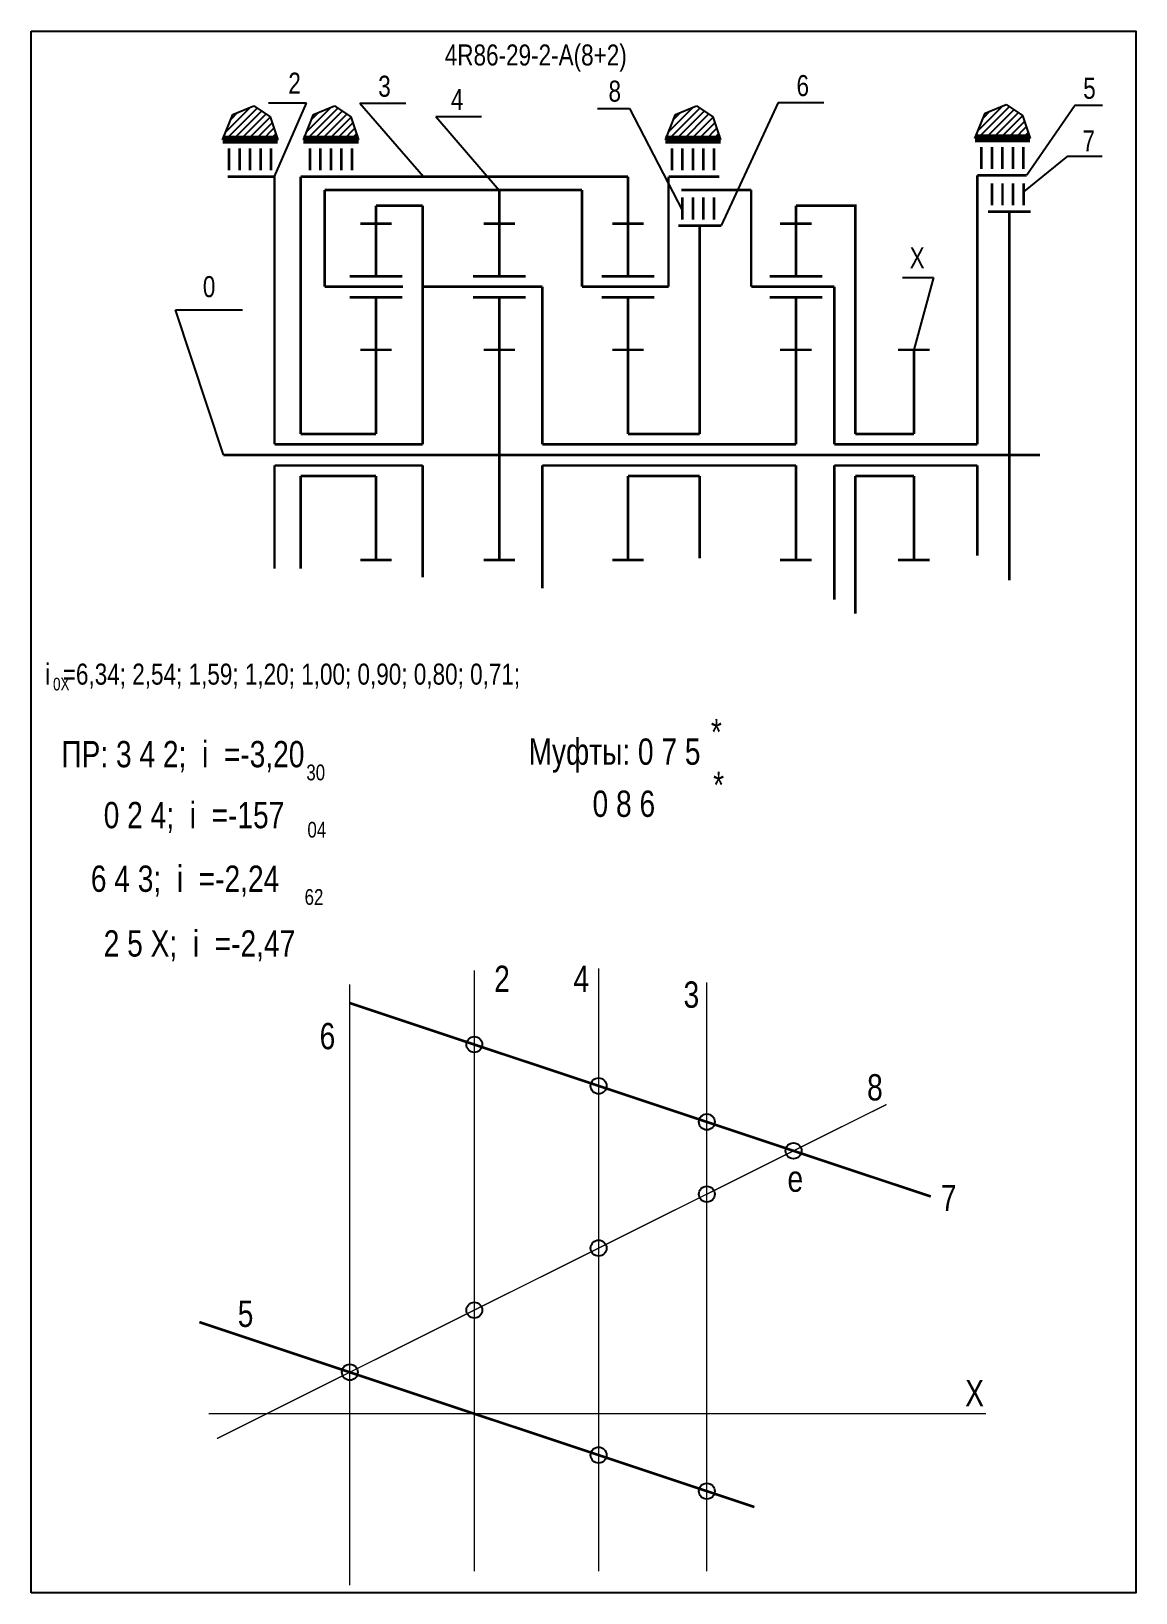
# Model space of a CAD drawing. Extents: x -352 to -142, y 153 to 450.
import ezdxf

# ---------------------------------------------------------------- set-up
doc = ezdxf.new("R2010")
doc.units = 0
doc.header["$LTSCALE"] = 15
doc.layers.get('DEFPOINTS').update_dxf_attribs({"linetype": 'CONTINUOUS'})
doc.layers.add('DIM', color=92, linetype='CONTINUOUS')
doc.layers.add('MAIN', color=5, linetype='CONTINUOUS')
doc.styles.add('AMK', font='amk.shx', dxfattribs={"width": 0.8})

msp = doc.modelspace()

# ---------------------------------------------------------------- hatches: boundary and pattern name
at = {"layer": 'DIM'}
h = msp.add_hatch(dxfattribs=at)
h.set_pattern_fill('_USER', color=0, angle=45, style=0, pattern_type=0)
h.set_pattern_definition([(45, (-63.8149, 3.5434), (-0.7071068, 0.7071068), [])])
h.paths.add_polyline_path([(-314.11, 434.06), (-316.05, 429.24), (-305.56, 429.24), (-307.01, 433.56), (-310.12, 435.68)])
h = msp.add_hatch(dxfattribs=at)
h.set_pattern_fill('_USER', color=0, angle=45, style=0, pattern_type=0)
h.set_pattern_definition([(45, (-48.447, 3.5434), (-0.7071068, 0.7071068), [])])
h.paths.add_polyline_path([(-298.74, 434.06), (-300.69, 429.24), (-290.19, 429.24), (-291.64, 433.56), (-294.75, 435.68)])
h = msp.add_hatch(dxfattribs=at)
h.set_pattern_fill('_USER', color=0, angle=45, style=0, pattern_type=0)
h.set_pattern_definition([(45, (20.3748, 3.5434), (-0.7071068, 0.7071068), [])])
h.paths.add_polyline_path([(-229.92, 434.06), (-231.87, 429.24), (-221.37, 429.24), (-222.82, 433.56), (-225.93, 435.68)])
h = msp.add_hatch(dxfattribs=at)
h.set_pattern_fill('_USER', color=0, angle=45, style=0, pattern_type=0)
h.set_pattern_definition([(45, (79.2171, 3.7947), (-0.7071068, 0.7071068), [])])
h.paths.add_polyline_path([(-171.08, 434.31), (-173.02, 429.49), (-162.53, 429.49), (-163.98, 433.82), (-167.09, 435.93)])

# ---------------------------------------------------------------- linework, layer by layer
at = {"layer": 'DEFPOINTS', "const_width": 0.25}
for points in [[(-268.19, 156.93), (-268.19, 271.23)], [(-244.56, 156.93), (-244.56, 271.61)], [(-291.86, 154.3), (-291.86, 268.6)], [(-223.99, 156.93), (-223.99, 268.98)], [(-317.12, 182.2), (-189.81, 245.75)], [(-318.7, 186.92), (-170.89, 186.92)]]:
    msp.add_lwpolyline(points, dxfattribs=at)
at = {"layer": 'DEFPOINTS'}
for centre in [(-268.19, 257.15), (-244.56, 249.27), (-223.99, 242.42), (-207.49, 236.92), (-223.99, 228.68), (-244.56, 218.42), (-268.19, 206.62), (-291.86, 194.81), (-244.56, 179.05), (-223.99, 172.19)]:
    msp.add_circle(centre, 1.51, dxfattribs=at)
at = {"layer": 'DIM', "color": 0}
for p, q in [((-316.05, 429.24), (-314.11, 434.06)), ((-314.11, 434.06), (-310.12, 435.68)), ((-310.12, 435.68), (-307.01, 433.56)), ((-300.09, 436.17), (-307.35, 436.17)), ((-306.18, 422.22), (-300.09, 436.17)), ((-300.69, 429.24), (-298.74, 434.06)), ((-298.74, 434.06), (-294.75, 435.68)), ((-294.75, 435.68), (-291.64, 433.56)), ((-289.96, 436.19), (-277.87, 422.22)), ((-289.96, 436.19), (-281.24, 436.19)), ((-275.53, 433.62), (-263.44, 419.66)), ((-275.53, 433.62), (-266.81, 433.62)), ((-244.75, 435.18), (-238.66, 435.18)), ((-238.66, 435.18), (-228.62, 415.71)), ((-231.87, 429.24), (-229.92, 434.06)), ((-229.92, 434.06), (-225.93, 435.68)), ((-225.93, 435.68), (-222.82, 433.56)), ((-210.43, 436.31), (-221.25, 412.89)), ((-210.43, 436.31), (-201.71, 436.31)), ((-173.02, 429.49), (-171.08, 434.31)), ((-171.08, 434.31), (-167.09, 435.93)), ((-167.09, 435.93), (-163.98, 433.82)), ((-163.98, 433.82), (-162.53, 429.49)), ((-153.93, 435.82), (-163.15, 422.48)), ((-153.93, 435.82), (-148.75, 435.82)), ((-307.01, 433.56), (-305.56, 429.24)), ((-291.64, 433.56), (-290.19, 429.24)), ((-222.82, 433.56), (-221.37, 429.24)), ((-171.77, 429.3), (-164.86, 429.3)), ((-155.4, 426.12), (-163.77, 419.35)), ((-155.4, 426.12), (-148.84, 426.12)), ((-186.8, 403.02), (-180.89, 403.02)), ((-180.89, 403.02), (-184.61, 389.27)), ((-315.88, 369.27), (-325.01, 396.9)), ((-325.01, 396.9), (-312.29, 396.9))]:
    msp.add_line(p, q, dxfattribs=at)
at = {"layer": 'DIM', "color": 0, "const_width": 0.5}
for points in [[(-306.18, 422.22), (-306.18, 371.27)], [(-301.19, 422.22), (-301.19, 373.27)], [(-301.19, 422.22), (-238.98, 422.22)], [(-231.27, 401.27), (-231.27, 422.22)], [(-231.27, 422.22), (-221.61, 422.22)], [(-172.56, 371.27), (-172.56, 422.48)], [(-296.63, 419.66), (-247.74, 419.66)], [(-296.63, 419.66), (-296.63, 401.27)], [(-247.74, 419.66), (-247.74, 401.27)], [(-228.84, 419.66), (-215.55, 419.66)], [(-215.55, 419.66), (-215.55, 401.27)], [(-278, 416.68), (-286.88, 416.68)], [(-278, 371.27), (-278, 416.68)], [(-207.05, 416.68), (-195.73, 416.68), (-195.73, 373.27)], [(-166.46, 415.57), (-166.46, 345.4)], [(-225.32, 412.89), (-225.32, 373.27)], [(-255.23, 401.27), (-255.23, 371.27)], [(-233.98, 401.27), (-233.73, 401.27)], [(-199.76, 401.27), (-199.76, 371.27)], [(-306.18, 371.27), (-278, 371.27)], [(-301.19, 373.27), (-286.88, 373.27)], [(-255.23, 371.27), (-207.05, 371.27)], [(-238.98, 373.27), (-225.32, 373.27)], [(-199.76, 371.27), (-172.56, 371.27)], [(-195.73, 373.27), (-184.61, 373.27)], [(-315.88, 369.27), (-263.54, 369.27)], [(-263.54, 369.27), (-231.23, 369.27)], [(-231.23, 369.27), (-160.61, 369.27)], [(-213.49, 369.27), (-181.95, 369.27)], [(-306.18, 367.27), (-278, 367.27)], [(-306.18, 367.27), (-306.18, 347.65)], [(-301.19, 365.27), (-301.19, 347.65)], [(-301.19, 365.27), (-286.88, 365.27)], [(-278, 345.99), (-278, 367.27)], [(-255.23, 367.27), (-207.05, 367.27)], [(-255.23, 367.27), (-255.23, 343.91)], [(-238.98, 365.27), (-225.32, 365.27)], [(-225.32, 365.27), (-225.32, 349.6)], [(-199.76, 367.27), (-172.56, 367.27)], [(-199.76, 367.27), (-199.76, 341.76)], [(-195.73, 365.27), (-184.61, 365.27)], [(-195.73, 365.27), (-195.73, 339.07)], [(-172.56, 350.14), (-172.56, 367.27)], [(-291.86, 265.03), (-181.4, 228.23)], [(-320.48, 204.34), (-214.94, 169.18)]]:
    msp.add_lwpolyline(points, dxfattribs=at)
at = {"layer": 'MAIN'}
for points in [[(-352.43, 152.87), (-352.43, 449.87)], [(-352.43, 449.87), (-142.43, 449.87), (-142.43, 152.87), (-352.43, 152.87)]]:
    msp.add_lwpolyline(points, dxfattribs=at)
at = {"layer": 'MAIN', "color": 0}
for points, const_width in [([(-316.05, 429.24), (-305.56, 429.24)], 1.5), ([(-306.82, 427.59), (-306.82, 423.39)], 0.5), ([(-300.69, 429.24), (-290.19, 429.24)], 1.5), ([(-291.45, 427.59), (-291.45, 423.39)], 0.5), ([(-231.87, 429.24), (-221.37, 429.24)], 1.5), ([(-222.63, 427.59), (-222.63, 423.39)], 0.5), ([(-173.02, 429.49), (-162.53, 429.49)], 1.5), ([(-163.79, 427.84), (-163.79, 423.65)], 0.5), ([(-315.06, 422.22), (-306.18, 422.22)], 0.5), ([(-238.98, 413.27), (-238.98, 422.22)], 0.5), ([(-172.56, 422.48), (-163.15, 422.48)], 0.5), ([(-263.44, 413.27), (-263.44, 419.66)], 0.5), ([(-286.88, 413.27), (-286.88, 416.68)], 0.5), ([(-207.05, 403.27), (-207.05, 416.68)], 0.5), ([(-170.53, 415.57), (-162.39, 415.57)], 0.5), ([(-286.88, 413.27), (-289.88, 413.27)], 0.5), ([(-286.88, 403.27), (-286.88, 413.27)], 0.5), ([(-286.88, 413.27), (-283.88, 413.27)], 0.5), ([(-263.44, 413.27), (-266.44, 413.27)], 0.5), ([(-263.44, 403.27), (-263.44, 413.27)], 0.5), ([(-263.44, 413.27), (-260.44, 413.27)], 0.5), ([(-238.98, 413.27), (-241.98, 413.27)], 0.5), ([(-238.98, 403.27), (-238.98, 413.27)], 0.5), ([(-238.98, 413.27), (-235.98, 413.27)], 0.5), ([(-229.39, 412.89), (-221.25, 412.89)], 0.5), ([(-207.05, 413.27), (-210.05, 413.27)], 0.5), ([(-207.05, 413.27), (-204.05, 413.27)], 0.5), ([(-281.77, 401.27), (-296.63, 401.27)], 0.5), ([(-255.23, 401.27), (-278, 401.27)], 0.5), ([(-231.27, 401.27), (-247.74, 401.27)], 0.5), ([(-199.76, 401.27), (-215.55, 401.27)], 0.5), ([(-286.88, 399.27), (-291.88, 399.27)], 0.5), ([(-286.88, 389.27), (-286.88, 399.27), (-281.88, 399.27)], 0.5), ([(-263.44, 399.27), (-268.44, 399.27)], 0.5), ([(-263.44, 389.27), (-263.44, 399.27), (-258.44, 399.27)], 0.5), ([(-238.98, 399.27), (-243.98, 399.27)], 0.5), ([(-238.98, 389.27), (-238.98, 399.27), (-233.98, 399.27)], 0.5), ([(-207.05, 399.27), (-212.05, 399.27)], 0.5), ([(-207.05, 389.27), (-207.05, 399.27), (-202.05, 399.27)], 0.5), ([(-286.88, 389.27), (-289.88, 389.27)], 0.5), ([(-286.88, 373.27), (-286.88, 389.27)], 0.5), ([(-286.88, 389.27), (-283.88, 389.27)], 0.5), ([(-263.44, 389.27), (-266.44, 389.27)], 0.5), ([(-263.44, 369.27), (-263.44, 389.27)], 0.5), ([(-263.44, 389.27), (-260.44, 389.27)], 0.5), ([(-238.98, 389.27), (-241.98, 389.27)], 0.5), ([(-238.98, 373.27), (-238.98, 389.27)], 0.5), ([(-238.98, 389.27), (-235.98, 389.27)], 0.5), ([(-207.05, 389.27), (-210.05, 389.27)], 0.5), ([(-207.05, 371.27), (-207.05, 389.27)], 0.5), ([(-207.05, 389.27), (-204.05, 389.27)], 0.5), ([(-184.61, 389.27), (-187.61, 389.27)], 0.5), ([(-184.61, 373.27), (-184.61, 389.27)], 0.5), ([(-184.61, 389.27), (-181.61, 389.27)], 0.5), ([(-263.44, 369.27), (-263.44, 349.27)], 0.5), ([(-286.88, 365.27), (-286.88, 349.27)], 0.5), ([(-238.98, 365.27), (-238.98, 349.27)], 0.5), ([(-207.05, 367.27), (-207.05, 349.27)], 0.5), ([(-184.61, 365.27), (-184.61, 349.27)], 0.5), ([(-286.88, 349.27), (-289.88, 349.27)], 0.5), ([(-286.88, 349.27), (-283.88, 349.27)], 0.5), ([(-263.44, 349.27), (-266.44, 349.27)], 0.5), ([(-263.44, 349.27), (-260.44, 349.27)], 0.5), ([(-238.98, 349.27), (-241.98, 349.27)], 0.5), ([(-238.98, 349.27), (-235.98, 349.27)], 0.5), ([(-207.05, 349.27), (-210.05, 349.27)], 0.5), ([(-207.05, 349.27), (-204.05, 349.27)], 0.5), ([(-184.61, 349.27), (-187.61, 349.27)], 0.5), ([(-184.61, 349.27), (-181.61, 349.27)], 0.5)]:
    msp.add_lwpolyline(points, dxfattribs=dict(at, const_width=const_width))
for points in [[(-314.82, 427.59, 0.5, 0.5, 0), (-314.82, 423.39, 0.5, 0.5, 0)], [(-312.82, 427.59, 0.5, 0.5, 0), (-312.82, 423.39, 0.5, 0.5, 0)], [(-310.82, 427.59, 0.5, 0.5, 0), (-310.82, 423.39, 0.5, 0.5, 0)], [(-308.82, 427.59, 0.5, 0.5, 0), (-308.82, 423.39, 0.5, 0.5, 0)], [(-299.45, 427.59, 0.5, 0.5, 0), (-299.45, 423.39, 0.5, 0.5, 0)], [(-297.45, 427.59, 0.5, 0.5, 0), (-297.45, 423.39, 0.5, 0.5, 0)], [(-295.45, 427.59, 0.5, 0.5, 0), (-295.45, 423.39, 0.5, 0.5, 0)], [(-293.45, 427.59, 0.5, 0.5, 0), (-293.45, 423.39, 0.5, 0.5, 0)], [(-230.63, 427.59, 0.5, 0.5, 0), (-230.63, 423.39, 0.5, 0.5, 0)], [(-228.63, 427.59, 0.5, 0.5, 0), (-228.63, 423.39, 0.5, 0.5, 0)], [(-226.63, 427.59, 0.5, 0.5, 0), (-226.63, 423.39, 0.5, 0.5, 0)], [(-224.63, 427.59, 0.5, 0.5, 0), (-224.63, 423.39, 0.5, 0.5, 0)], [(-171.79, 427.84, 0.5, 0.5, 0), (-171.79, 423.65, 0.5, 0.5, 0)], [(-169.79, 427.84, 0.5, 0.5, 0), (-169.79, 423.65, 0.5, 0.5, 0)], [(-167.79, 427.84, 0.5, 0.5, 0), (-167.79, 423.65, 0.5, 0.5, 0)], [(-165.79, 427.84, 0.5, 0.5, 0), (-165.79, 423.65, 0.5, 0.5, 0)], [(-169.77, 420.93, 0.5, 0.5, 0), (-169.77, 416.74, 0.5, 0.5, 0)], [(-167.77, 420.93, 0.5, 0.5, 0), (-167.77, 416.74, 0.5, 0.5, 0)], [(-165.77, 420.93, 0.5, 0.5, 0), (-165.77, 416.74, 0.5, 0.5, 0)], [(-163.77, 420.93, 0.5, 0.5, 0), (-163.77, 416.74, 0.5, 0.5, 0)], [(-228.62, 418.25, 0.5, 0.5, 0), (-228.62, 414.05, 0.5, 0.5, 0)], [(-226.62, 418.25, 0.5, 0.5, 0), (-226.62, 414.05, 0.5, 0.5, 0)], [(-224.62, 418.25, 0.5, 0.5, 0), (-224.62, 414.05, 0.5, 0.5, 0)], [(-222.62, 418.25, 0.5, 0.5, 0), (-222.62, 414.05, 0.5, 0.5, 0)], [(-281.88, 403.27, 0.5, 0.5, 0), (-291.88, 403.27, 0.5, 0.5, 0)], [(-258.44, 403.27, 0.5, 0.5, 0), (-268.44, 403.27, 0.5, 0.5, 0)], [(-233.98, 403.27, 0.5, 0.5, 0), (-243.98, 403.27, 0.5, 0.5, 0)], [(-202.05, 403.27, 0.5, 0.5, 0), (-212.05, 403.27, 0.5, 0.5, 0)]]:
    msp.add_lwpolyline(points, format="xyseb", dxfattribs=at)

# ---------------------------------------------------------------- texts
at = {"layer": 'DIM', "color": 0, "style": 'AMK', "width": 0.8}
for s, height, p in [('4R86-29-2-A(8+2)', 4, (-273.81, 443.35)), ('2', 4, (-303.55, 437.99)), ('3', 4, (-286.46, 437.41)), ('8', 4, (-242.68, 436.47)), ('6', 4, (-206.93, 437.53)), ('5', 4, (-152.43, 437.01)), ('4', 4, (-272.63, 434.9)), ('7', 4, (-152.57, 427)), ('X', 4, (-185.42, 404.75)), ('0', 4, (-319.8, 399.29)), ('i  =6,34; 2,54; 1,59; 1,20; 1,00; 0,90; 0,80; 0,71; ', 4, (-349.76, 325.59)), ('0X', 2.4, (-348.29, 324.49)), ('*', 5, (-223.21, 314.08)), (' ПР: 3 4 2;  i  =-3,20', 5, (-348.19, 309.87)), ('Муфты: 0 7 5', 5, (-257.88, 310.35)), ('30', 3, (-300.13, 307.39)), ('*', 5, (-222.78, 304.01)), ('    0 2 4;  i  =-157', 5, (-344.6, 298.28)), ('       0 8 6', 5, (-256.11, 300.44)), ('04', 3, (-299.92, 296.5)), ('     6 4 3;  i  =-2,24', 5, (-348.53, 286.18)), ('62', 3, (-300.46, 283.7)), ('    2 5 X;  i  =-2,47', 5, (-344.6, 273.87)), ('2', 5, (-264.41, 267.14)), ('4', 5, (-249.34, 267.14)), ('3', 5, (-228.41, 264.14)), ('6', 5, (-297.6, 256.25)), ('8', 5, (-193.51, 246.5)), ('e', 5, (-208.65, 229.13)), ('7', 5, (-179.5, 225.45)), ('5', 5, (-313.17, 203.43)), ('X', 5, (-174.86, 188.33))]:
    msp.add_text(s, height=height, dxfattribs=at).set_placement(p)

doc.saveas('drawing.dxf')
